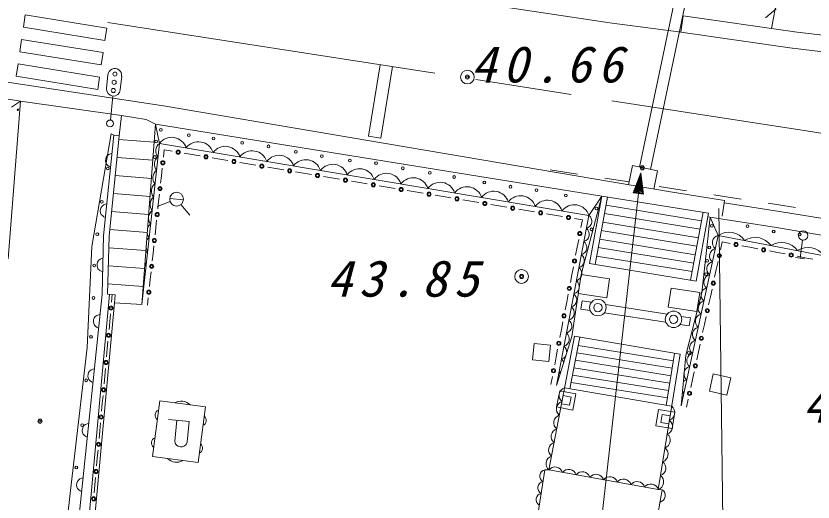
# Model space of a CAD drawing. Units: millimetres, scale not verified. Extents: x 40000 to 680000, y 20000 to 380000.
# Drawn here: x 225750 to 254664, y 267530 to 285150 of the extents above; entities that cross this region are included whole.
import ezdxf

# ---------------------------------------------------------------- set-up
doc = ezdxf.new("R2010")
doc.units = ezdxf.units.MM
doc.header["$LTSCALE"] = 1000
doc.linetypes.add('CHAIN', pattern=[18.5, 12, -1.5, 3.5, -1.5])
doc.layers.add('S-BGD', color=7, linetype='Continuous', lineweight=13)
doc.layers.add('S-BMK', color=1, linetype='CHAIN', lineweight=13)
doc.styles.add('ＭＳ ゴシック', font='')
doc.styles.get('ＭＳ ゴシック').set_extended_font_data('MS Gothic')

msp = doc.modelspace()

# ---------------------------------------------------------------- linework, layer by layer
at = {"layer": 'S-BGD'}
for p, q in [((253915, 288669), (253152, 284696)), ((205306, 285811), (231099, 281887)), ((242457, 285626), (247381, 284888)), ((248373, 279670), (249617, 285577)), ((248764, 279587), (249999, 285452)), ((253323, 285403), (252937, 285086)), ((226023, 284745), (226088, 285190)), ((226088, 285190), (229043, 284711)), ((249872, 284563), (249958, 285157)), ((249958, 285157), (253997, 284574)), ((247381, 284888), (249874, 284563)), ((226023, 284745), (228978, 284266)), ((229043, 284711), (228978, 284266)), ((249872, 284563), (253911, 283980)), ((255898, 284356), (253994, 284574)), ((225891, 283855), (225957, 284300)), ((225957, 284300), (228912, 283821)), ((213643, 283945), (225914, 282066)), ((253914, 283980), (255835, 283760)), ((225891, 283855), (228846, 283376)), ((228912, 283821), (228846, 283376)), ((225760, 282964), (225825, 283409)), ((225825, 283409), (228780, 282931)), ((238540, 280797), (238962, 283384)), ((238984, 280724), (239407, 283315)), ((225760, 282964), (228715, 282486)), ((228780, 282931), (228715, 282486)), ((229038, 282522), (229087, 283019)), ((229535, 282473), (229585, 282970)), ((229176, 281378), (229262, 282248)), ((225468, 276348), (225914, 282066)), ((225914, 282066), (225591, 281846)), ((225914, 282066), (229573, 281539)), ((249496, 278774), (231099, 281887)), ((229573, 281539), (229500, 280805)), ((230475, 281395), (229573, 281539)), ((230808, 281225), (230475, 281395)), ((230808, 281225), (230321, 274690)), ((247006, 278621), (230808, 281225)), ((230808, 281225), (230952, 280529)), ((229204, 280878), (228497, 276799)), ((229301, 280825), (228930, 277180)), ((229500, 280805), (229130, 277167)), ((229204, 280878), (229301, 280825)), ((229500, 280805), (229301, 280825)), ((238984, 280724), (238540, 280797)), ((230759, 280571), (229486, 280666)), ((230952, 280529), (230321, 274690)), ((230952, 280529), (246533, 277923)), ((231128, 280297), (231099, 280029)), ((231128, 280297), (231417, 280249)), ((228997, 279897), (229005, 279974)), ((229008, 279836), (228997, 279897)), ((229005, 279974), (229028, 280030)), ((229028, 280030), (229064, 280082)), ((229064, 280082), (229123, 280125)), ((229123, 280125), (229175, 280150)), ((229175, 280150), (229234, 280163)), ((230710, 279918), (229420, 280014)), ((232139, 280128), (231851, 280176)), ((232139, 280128), (232428, 280079)), ((233151, 279959), (232862, 280007)), ((233151, 279959), (233440, 279910)), ((229033, 279779), (229008, 279836)), ((229083, 279726), (229033, 279779)), ((229128, 279691), (229083, 279726)), ((229183, 279665), (229128, 279691)), ((231027, 279359), (231056, 279627)), ((234162, 279790), (233873, 279838)), ((234162, 279790), (234451, 279741)), ((235173, 279620), (234884, 279669)), ((235173, 279620), (235462, 279572)), ((248112, 279725), (247972, 279032)), ((249022, 279532), (248112, 279725)), ((230662, 279264), (229353, 279362)), ((231027, 279359), (230998, 279091)), ((236185, 279451), (235896, 279500)), ((236185, 279451), (236474, 279403)), ((237196, 279282), (236907, 279330)), ((248413, 279461), (244651, 246142)), ((245134, 279570), (246122, 279419)), ((248413, 279461), (248142, 278736)), ((248172, 278752), (248404, 279382)), ((248404, 279384), (248489, 278716)), ((248515, 278694), (248413, 279461)), ((248886, 278877), (249022, 279532)), ((237196, 279282), (237485, 279234)), ((238207, 279113), (237918, 279161)), ((238207, 279113), (238496, 279065)), ((247110, 279268), (247990, 279133)), ((248204, 278777), (248396, 279308)), ((248235, 278801), (248387, 279233)), ((248266, 278826), (248379, 279157)), ((248297, 278851), (248370, 279082)), ((248370, 279082), (248390, 278841)), ((248379, 279157), (248415, 278809)), ((248387, 279233), (248440, 278778)), ((248396, 279308), (248464, 278747)), ((239219, 278944), (238930, 278992)), ((239219, 278944), (239508, 278896)), ((240230, 278775), (239941, 278823)), ((240230, 278775), (240519, 278726)), ((248142, 278736), (248515, 278694)), ((248489, 278716), (248172, 278752)), ((248464, 278747), (248204, 278777)), ((248440, 278778), (248235, 278801)), ((248415, 278809), (248266, 278826)), ((248390, 278841), (248297, 278851)), ((248328, 278876), (248362, 279006)), ((248365, 278872), (248328, 278876)), ((248347, 278874), (248362, 279006)), ((248362, 279006), (248365, 278872)), ((249087, 278966), (250076, 278814)), ((249496, 278774), (251454, 278462)), ((230613, 278611), (229287, 278709)), ((230925, 278421), (230954, 278689)), ((231825, 278486), (231328, 278535)), ((241241, 278606), (240952, 278654)), ((241241, 278606), (241530, 278557)), ((242253, 278436), (241964, 278485)), ((246247, 275779), (247006, 278621)), ((247006, 278621), (246533, 277923)), ((246558, 276177), (247006, 278621)), ((246755, 276141), (247202, 278585)), ((250877, 277998), (247006, 278621)), ((251064, 278663), (252053, 278512)), ((251438, 278363), (251454, 278462)), ((228819, 278151), (228843, 278208)), ((228843, 278208), (228878, 278260)), ((228878, 278260), (228938, 278302)), ((228938, 278302), (228989, 278327)), ((228989, 278327), (229048, 278340)), ((231343, 278421), (230876, 278243)), ((230925, 278421), (230896, 278153)), ((232052, 277931), (231735, 278317)), ((242253, 278436), (242542, 278388)), ((243264, 278267), (242975, 278316)), ((243264, 278267), (243553, 278219)), ((250623, 277727), (247150, 278294)), ((251241, 278165), (251516, 258066)), ((251438, 278363), (251363, 277889)), ((253446, 278064), (251441, 278381)), ((253041, 278361), (254029, 278210)), ((228811, 278074), (228819, 278151)), ((228823, 278014), (228811, 278074)), ((228847, 277956), (228823, 278014)), ((228897, 277903), (228847, 277956)), ((228943, 277868), (228897, 277903)), ((228998, 277843), (228943, 277868)), ((230564, 277957), (229221, 278057)), ((244275, 278098), (243986, 278147)), ((244275, 278098), (244564, 278050)), ((245287, 277929), (244998, 277977)), ((245287, 277929), (245575, 277881)), ((246533, 277923), (245352, 271756)), ((250565, 277420), (247094, 277986)), ((250680, 278035), (250221, 275575)), ((250418, 275538), (250877, 277998)), ((250853, 277869), (253335, 277477)), ((255414, 277740), (253446, 278064)), ((230824, 277482), (230853, 277751)), ((246298, 277760), (246009, 277808)), ((246298, 277760), (246243, 277476)), ((250508, 277112), (247038, 277679)), ((250626, 275114), (250937, 277855)), ((251217, 277192), (250937, 277855)), ((230516, 277304), (229154, 277405)), ((230824, 277482), (230795, 277214)), ((250451, 276805), (246982, 277371)), ((253335, 277477), (257297, 276819)), ((228930, 277180), (228874, 275069)), ((229130, 277167), (229074, 275064)), ((246107, 276766), (246162, 277050)), ((250393, 276497), (246925, 277063)), ((249876, 271016), (251217, 277192)), ((266589, 274266), (251217, 277192)), ((254283, 277023), (254192, 276372)), ((228497, 276799), (228330, 273133)), ((230467, 276650), (229119, 276750)), ((230723, 276544), (230752, 276812)), ((246107, 276766), (246053, 276482)), ((250336, 276190), (246869, 276756)), ((251371, 276959), (251309, 276674)), ((251371, 276959), (251657, 276904)), ((252371, 276768), (252085, 276823)), ((252371, 276768), (252656, 276714)), ((230723, 276544), (230694, 276276)), ((250278, 275882), (246813, 276448)), ((253370, 276578), (253085, 276633)), ((253370, 276578), (253656, 276524)), ((254370, 276388), (254085, 276442)), ((228693, 276092), (228695, 276169)), ((228695, 276169), (228714, 276227)), ((228714, 276227), (228745, 276281)), ((228745, 276281), (228801, 276329)), ((228801, 276329), (228851, 276357)), ((228851, 276357), (228909, 276375)), ((250418, 275538), (246558, 276177)), ((251154, 275961), (251216, 276246)), ((254023, 276396), (254357, 276349)), ((254370, 276388), (254656, 276333)), ((228708, 276032), (228693, 276092)), ((228737, 275977), (228708, 276032)), ((228791, 275928), (228737, 275977)), ((228839, 275896), (228791, 275928)), ((228896, 275875), (228839, 275896)), ((230418, 275997), (229102, 276095)), ((230621, 275606), (230650, 275874)), ((245917, 275771), (245971, 276055)), ((251154, 275961), (251092, 275676)), ((230621, 275606), (230592, 275338)), ((245917, 275771), (245863, 275487)), ((245915, 273526), (246247, 275779)), ((246247, 275779), (247285, 275622)), ((247179, 274930), (247285, 275622)), ((230370, 275343), (229084, 275439)), ((249412, 274590), (249517, 275282)), ((249517, 275282), (250558, 275124)), ((228874, 275069), (228056, 267169)), ((229145, 275049), (228422, 267162)), ((229074, 275064), (229344, 275047)), ((229244, 275056), (229218, 274774)), ((229329, 274751), (229344, 275047)), ((245727, 274777), (245781, 275061)), ((246141, 275087), (247179, 274930)), ((250626, 275114), (250052, 272850)), ((250453, 274432), (250558, 275124)), ((250938, 274964), (251000, 275249)), ((228621, 267144), (229329, 274751)), ((229329, 274751), (230321, 274690)), ((230520, 274668), (230549, 274936)), ((245727, 274777), (245672, 274493)), ((246243, 274526), (246289, 274822)), ((246625, 274770), (246289, 274822)), ((249370, 274341), (247139, 274690)), ((250938, 274964), (250876, 274679)), ((246243, 274526), (246579, 274473)), ((249412, 274590), (250453, 274432)), ((228560, 274065), (228568, 274142)), ((228568, 274142), (228592, 274198)), ((228592, 274198), (228627, 274250)), ((228627, 274250), (228687, 274293)), ((228687, 274293), (228739, 274318)), ((228739, 274318), (228798, 274330)), ((229154, 274068), (229180, 274351)), ((247092, 274393), (249324, 274045)), ((250220, 274208), (249883, 274261)), ((250173, 273912), (250220, 274208)), ((250721, 273966), (250783, 274251)), ((228572, 274004), (228560, 274065)), ((228596, 273947), (228572, 274004)), ((228646, 273894), (228596, 273947)), ((228691, 273859), (228646, 273894)), ((228746, 273833), (228691, 273859)), ((229154, 274068), (229128, 273786)), ((245536, 273783), (245591, 274067)), ((249837, 273964), (250173, 273912)), ((250721, 273966), (250659, 273681)), ((245081, 268694), (246006, 273546)), ((245536, 273783), (245482, 273498)), ((249839, 272886), (246006, 273546)), ((229064, 273080), (229089, 273363)), ((244542, 273278), (244483, 272681)), ((245139, 273219), (244542, 273278)), ((245352, 271756), (245915, 273526)), ((245844, 271632), (246202, 273509)), ((250504, 272969), (250566, 273254)), ((228330, 273133), (227732, 267951)), ((229064, 273080), (229038, 272798)), ((245080, 272622), (245139, 273219)), ((245346, 272788), (245400, 273072)), ((249598, 272649), (246144, 273205)), ((250504, 272969), (250443, 272684)), ((244483, 272681), (245080, 272622)), ((245346, 272788), (245292, 272504)), ((249512, 272110), (246042, 272669)), ((249555, 272379), (246093, 272937)), ((249050, 267988), (249839, 272886)), ((249642, 272918), (249338, 271032)), ((250052, 272850), (249876, 271016)), ((228973, 272092), (228999, 272375)), ((249468, 271840), (245991, 272401)), ((228356, 272089), (228364, 272167)), ((228367, 272029), (228356, 272089)), ((228364, 272167), (228387, 272223)), ((228387, 272223), (228423, 272275)), ((228423, 272275), (228482, 272318)), ((228482, 272318), (228534, 272342)), ((228534, 272342), (228593, 272355)), ((228973, 272092), (228947, 271810)), ((249425, 271571), (245940, 272133)), ((250288, 271971), (250350, 272256)), ((251046, 272178), (250904, 271544)), ((251680, 272036), (251046, 272178)), ((228391, 271971), (228367, 272029)), ((228441, 271918), (228391, 271971)), ((228487, 271884), (228441, 271918)), ((228542, 271858), (228487, 271884)), ((245156, 271794), (245210, 272078)), ((249381, 271302), (245889, 271864)), ((250288, 271971), (250226, 271686)), ((251538, 271402), (251680, 272036)), ((245475, 271566), (245363, 270976)), ((246065, 271453), (245475, 271566)), ((249535, 271001), (245648, 271670)), ((250904, 271544), (251538, 271402)), ((228883, 271105), (228909, 271387)), ((245595, 271390), (245538, 271096)), ((245889, 271334), (245595, 271390)), ((245833, 271039), (245889, 271334)), ((245952, 270864), (246065, 271453)), ((250071, 270974), (250133, 271259)), ((228883, 271105), (228857, 270822)), ((230968, 271196), (230701, 269184)), ((232623, 270977), (230968, 271196)), ((232356, 268965), (232623, 270977)), ((245363, 270976), (245952, 270864)), ((245538, 271096), (245833, 271039)), ((249060, 270880), (248965, 270288)), ((249653, 270784), (249060, 270880)), ((249185, 270708), (249137, 270412)), ((249481, 270660), (249185, 270708)), ((249433, 270364), (249481, 270660)), ((249557, 270192), (249653, 270784)), ((228278, 270342), (228330, 270367)), ((228330, 270367), (228389, 270380)), ((228793, 270117), (228818, 270399)), ((232036, 270451), (231280, 270526)), ((231508, 269739), (231582, 270496)), ((231961, 269695), (232036, 270451)), ((249137, 270412), (249433, 270364)), ((228151, 270114), (228159, 270191)), ((228163, 270054), (228151, 270114)), ((228159, 270191), (228183, 270248)), ((228183, 270248), (228218, 270300)), ((228218, 270300), (228278, 270342)), ((228793, 270117), (228767, 269834)), ((248965, 270288), (249557, 270192)), ((228187, 269996), (228163, 270054)), ((228237, 269943), (228187, 269996)), ((228282, 269908), (228237, 269943)), ((228337, 269883), (228282, 269908)), ((228702, 269129), (228728, 269411)), ((228702, 269129), (228677, 268847)), ((230701, 269184), (232356, 268965)), ((244934, 268698), (244666, 266988)), ((245081, 268694), (244934, 268698)), ((249050, 267988), (245081, 268694)), ((227978, 268273), (228014, 268324)), ((228014, 268324), (228073, 268367)), ((228073, 268367), (228125, 268392)), ((228125, 268392), (228184, 268405)), ((228612, 268141), (228638, 268423)), ((227947, 268139), (227955, 268216)), ((227958, 268079), (227947, 268139)), ((227955, 268216), (227978, 268273)), ((227982, 268021), (227958, 268079)), ((228612, 268141), (228586, 267859)), ((227732, 267951), (227146, 262713)), ((228032, 267968), (227982, 268021)), ((228078, 267933), (228032, 267968)), ((228133, 267907), (228078, 267933)), ((248864, 266190), (249196, 267977)), ((249196, 267977), (249050, 267988))]:
    msp.add_line(p, q, dxfattribs=at)
for centre, radius in [((229341, 283044), 74.5), ((242126, 282936), 249), ((229311, 282746), 75), ((242126, 282936), 75), ((242126, 282936), 37.5), ((229282, 282447), 74.5), ((225820, 281750), 25), ((229164, 281253), 125), ((231009, 281020), 50), ((232019, 280829), 50), ((232915, 280711), 50), ((230832, 280597), 50), ((233958, 280547), 50), ((234914, 280423), 50), ((231634, 280212), 75), ((231634, 280212), 49.5), ((235899, 280223), 50), ((230791, 280036), 50), ((231078, 279828), 75), ((232645, 280043), 75), ((232645, 280043), 49.5), ((233657, 279874), 75), ((233657, 279874), 49.5), ((236848, 280069), 50), ((237857, 279909), 50), ((229081, 279623), 50), ((231078, 279828), 49.5), ((234668, 279705), 75), ((234668, 279705), 49.5), ((235679, 279536), 75), ((238812, 279815), 50), ((239788, 279628), 50), ((248474, 279644), 75), ((248474, 279644), 37.5), ((235679, 279536), 49.5), ((236691, 279367), 75), ((236691, 279367), 49.5), ((240764, 279460), 50), ((241650, 279312), 50), ((237702, 279198), 75), ((237702, 279198), 49.5), ((238713, 279028), 75), ((238713, 279028), 49.5), ((242740, 279114), 50), ((230976, 278890), 75), ((230976, 278890), 49.5), ((231577, 278510), 250), ((239724, 278859), 75), ((239724, 278859), 49.5), ((240736, 278690), 75), ((240736, 278690), 49.5), ((243685, 278961), 50), ((244633, 278837), 50), ((228865, 278409), 50), ((241747, 278521), 75), ((241747, 278521), 49.5), ((245694, 278643), 50), ((242758, 278352), 75), ((242758, 278352), 49.5), ((243770, 278183), 75), ((243770, 278183), 49.5), ((246810, 278171), 50), ((230875, 277951), 75), ((230875, 277951), 49.5), ((244781, 278014), 75), ((244781, 278014), 49.5), ((245792, 277845), 75), ((245792, 277845), 49.5), ((250990, 277546), 50), ((252290, 277526), 50), ((228701, 277239), 50), ((246203, 277263), 75), ((246203, 277263), 49.5), ((246623, 277416), 50), ((253236, 277336), 50), ((254306, 277189), 168), ((230773, 277013), 75), ((230773, 277013), 49.5), ((254178, 277231), 50), ((250901, 276759), 50), ((251871, 276864), 75), ((251871, 276864), 49.5), ((252871, 276673), 75), ((252871, 276673), 49.5), ((251263, 276460), 75), ((251263, 276460), 49.5), ((253870, 276483), 75), ((253870, 276483), 49.5), ((228584, 276108), 50), ((230672, 276075), 75), ((246012, 276268), 75), ((246012, 276268), 49.5), ((250818, 276271), 50), ((230672, 276075), 49.5), ((244092, 275707), 249), ((244091, 275707), 75), ((244091, 275707), 37.5), ((250782, 275786), 50), ((245822, 275274), 75), ((245822, 275274), 49.5), ((251046, 275462), 75), ((251046, 275462), 49.5), ((228564, 274928), 50), ((230571, 275137), 75), ((230571, 275137), 49.5), ((246859, 274581), 300), ((246859, 274581), 150), ((229199, 274562), 75), ((229199, 274562), 49.5), ((249604, 274153), 300), ((250830, 274465), 75), ((250830, 274465), 49.5), ((245632, 274280), 75), ((245632, 274280), 49.5), ((249604, 274153), 150), ((228472, 273515), 50), ((229109, 273574), 75), ((229109, 273574), 49.5), ((250613, 273467), 75), ((245441, 273285), 75), ((245441, 273285), 49.5), ((250613, 273467), 49.5), ((250163, 272934), 50), ((229018, 272586), 75), ((229018, 272586), 49.5), ((250396, 272470), 75), ((250396, 272470), 49.5), ((245251, 272291), 75), ((245251, 272291), 49.5), ((228293, 271941), 50), ((228928, 271598), 75), ((228928, 271598), 49.5), ((250180, 271472), 75), ((250180, 271472), 49.5), ((228838, 270611), 75), ((228838, 270611), 49.5), ((226621, 270460), 75), ((226621, 270460), 37.5), ((228156, 270314), 50), ((228748, 269623), 75), ((228748, 269623), 49.5), ((227941, 268784), 50), ((228657, 268635), 75), ((228657, 268635), 49.5), ((228567, 267647), 75), ((228567, 267647), 49.5)]:
    msp.add_circle(centre, radius, dxfattribs=at)
for centre, radius, start, end in [((229336, 282995), 250, 354.3601, 174.3601), ((229287, 282497), 250, 174.3601, 354.3601), ((231174, 280259), 350, 129.3875, 218.2792), ((231397, 280195), 556, 17.9362, 143.0751), ((232371, 280032), 556, 17.9362, 143.0751), ((233344, 279869), 556, 17.9362, 143.0751), ((234318, 279706), 556, 17.9362, 143.0751), ((231122, 279772), 350, 129.3875, 218.2792), ((235292, 279544), 556, 17.9359, 143.0753), ((236266, 279381), 556, 17.9362, 143.0751), ((237240, 279218), 556, 17.9359, 143.0753), ((238213, 279055), 556, 17.9362, 143.0751), ((231069, 279286), 350, 129.3875, 218.2792), ((239187, 278892), 556, 17.9362, 143.0751), ((231016, 278799), 350, 129.3875, 218.2792), ((240161, 278729), 556, 17.936, 143.0753), ((241135, 278566), 556, 17.9359, 143.0753), ((242109, 278404), 556, 17.9362, 143.0751), ((243082, 278241), 556, 17.9362, 143.0751), ((230964, 278312), 350, 129.3875, 218.2792), ((244056, 278078), 556, 17.936, 143.0753), ((245030, 277915), 556, 17.9362, 143.0751), ((246004, 277752), 556, 17.936, 143.0753), ((230911, 277826), 350, 129.3875, 218.2792), ((246370, 277709), 269, 285.4769, 52.8458), ((230859, 277339), 350, 129.3873, 161.667), ((246279, 277234), 269, 285.4775, 52.8452), ((251604, 276611), 698, 34.7401, 123.708), ((230806, 276853), 350, 129.3872, 153.1643), ((230859, 277339), 350, 189.8138, 218.2802), ((251285, 276928), 272, 104.3903, 231.1007), ((252565, 276428), 698, 34.7396, 123.708), ((230806, 276852), 349, 198.3138, 218.2847), ((246188, 276760), 269, 285.4769, 52.8458), ((251182, 276453), 272, 104.3897, 231.1013), ((253526, 276245), 698, 34.7401, 123.708), ((254487, 276062), 698, 34.7396, 123.708), ((230753, 276366), 349, 129.3844, 146.9938), ((246098, 276286), 269, 285.4789, 52.845), ((230700, 275879), 349, 129.3838, 141.855), ((230754, 276366), 350, 204.5015, 218.2725), ((251078, 275978), 272, 104.3903, 231.1007), ((246007, 275811), 269, 285.4787, 52.8439), ((230649, 275392), 350, 129.3892, 137.3134), ((230701, 275880), 350, 209.644, 218.2737), ((245916, 275337), 269, 285.4786, 52.8441), ((250975, 275503), 272, 104.3897, 231.1013), ((250872, 275028), 272, 104.3903, 231.1007), ((230595, 274907), 348, 129.3767, 133.208), ((230649, 275393), 351, 214.1679, 218.2722), ((245825, 274862), 269, 285.4775, 52.8452), ((250769, 274553), 272, 104.3903, 231.1007), ((245735, 274388), 269, 285.4769, 52.8458), ((245644, 273913), 269, 285.4769, 52.8458), ((250666, 274078), 272, 104.3897, 231.1013), ((250562, 273603), 272, 104.3903, 231.1007), ((245553, 273439), 269, 285.4789, 52.845), ((250459, 273128), 272, 104.3903, 231.1007), ((245462, 272965), 269, 356.365, 52.8447), ((245462, 272965), 269, 285.4763, 328.3735), ((245371, 272490), 270, 23.061, 52.8392), ((250356, 272653), 272, 104.3897, 231.1013), ((250253, 272178), 272, 104.3903, 231.1007), ((245371, 272490), 269, 285.4772, 301.6818), ((245280, 272016), 269, 39.2572, 52.848), ((250150, 271703), 272, 104.3852, 134.1079), ((245736, 271396), 287, 107.7706, 230.6458), ((250150, 271703), 272, 214.9332, 231.098), ((250047, 271227), 272, 104.3988, 117.9228), ((231751, 270752), 438, 42.9346, 121.9436), ((245641, 270900), 287, 107.7697, 230.6478), ((249356, 270772), 291, 289.7805, 51.9137), ((230993, 270681), 193, 111.2886, 233.6442), ((232464, 270486), 193, 291.2607, 53.6177), ((245547, 270404), 287, 107.7706, 230.6458), ((249276, 270270), 291, 289.7797, 51.9134), ((245452, 269908), 287, 107.7706, 230.6458), ((230860, 269675), 193, 111.2897, 233.6414), ((249195, 269767), 291, 289.7805, 51.9137), ((231739, 269759), 232, 184.749, 343.9711), ((232331, 269480), 193, 291.2607, 53.6177), ((245358, 269413), 287, 107.7697, 230.6478), ((249114, 269266), 291, 289.7805, 51.9137), ((245263, 268917), 287, 107.7706, 230.6458), ((231573, 269409), 437, 222.9135, 301.9645), ((249033, 268763), 291, 289.7797, 51.9134), ((244981, 268472), 231, 101.6131, 240.5489), ((245305, 268516), 287, 18.3845, 141.4313), ((245801, 268427), 287, 18.3845, 141.4313), ((246298, 268339), 287, 18.3845, 141.4313), ((246793, 268251), 287, 18.3845, 141.4313), ((247290, 268162), 287, 18.3845, 141.4313), ((247786, 268074), 287, 18.3845, 141.4313), ((248952, 268261), 291, 289.7805, 51.9137), ((244914, 268044), 231, 101.6131, 240.5489), ((248282, 267986), 287, 18.3845, 141.4313), ((248778, 267897), 287, 18.3845, 141.4313), ((244847, 267617), 231, 101.6131, 240.5489), ((249059, 267771), 247, 282.6313, 56.3676)]:
    msp.add_arc(centre, radius, start, end, dxfattribs=at)
at = {"layer": 'S-BMK'}
for p, q in [((229088, 284918), (254652, 280948)), ((254652, 280948), (260387, 280054))]:
    msp.add_line(p, q, dxfattribs=at)

# ---------------------------------------------------------------- texts
at = {"layer": 'S-BGD', "char_height": 1320, "attachment_point": 7, "style": 'ＭＳ ゴシック'}
for s, insert in [('\\T1.28;\\Q15;40.66', (242254, 282716)), ('\\T1.28;\\Q15;43.85', (237030, 274953)), ('\\T1.28;\\Q15;43.68', (254298, 270382))]:
    msp.add_mtext(s, dxfattribs=dict(at, insert=insert))

doc.saveas('drawing.dxf')
